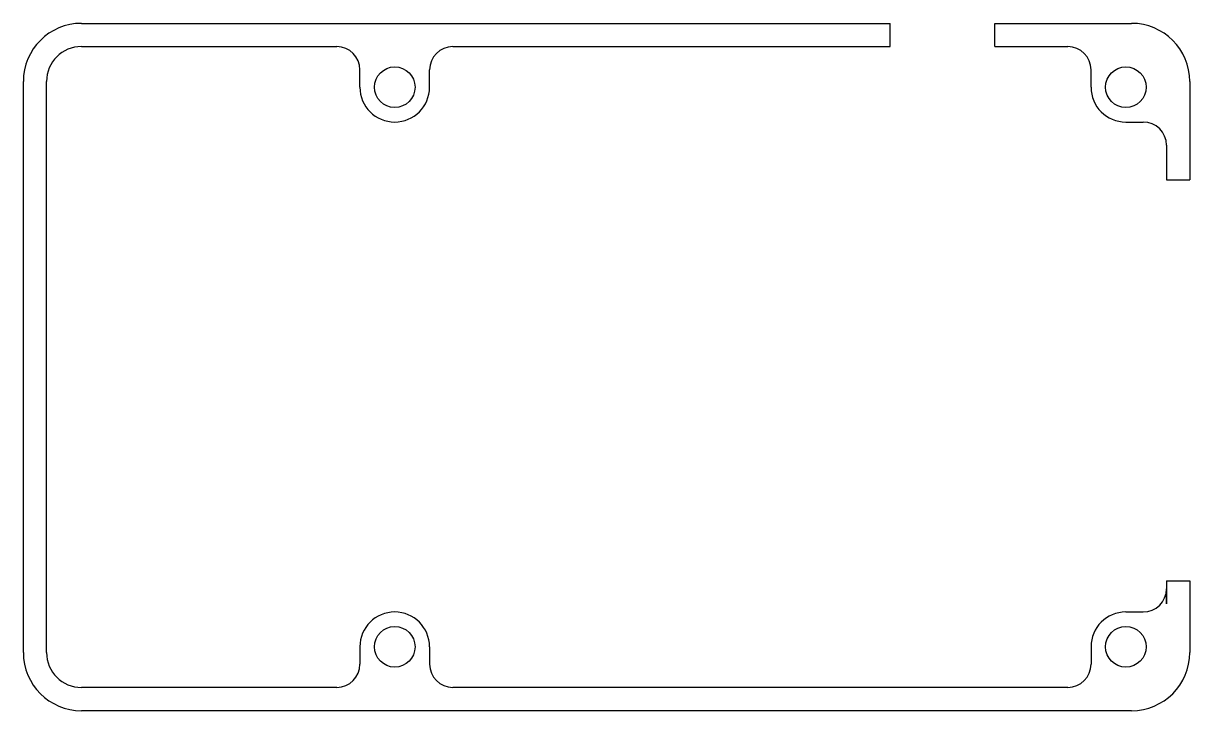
# Model space of a CAD drawing. Header units: millimetres. Extents: x 66 to 167, y -202 to -143.
import ezdxf

# ---------------------------------------------------------------- set-up
doc = ezdxf.new("R2010")
doc.units = ezdxf.units.MM
doc.layers.get('0').update_dxf_attribs({"linetype": 'CONTINUOUS'})

msp = doc.modelspace()

# ---------------------------------------------------------------- linework, layer by layer
for p, q in [((71.23, -142.95), (87.06, -142.95)), ((87.06, -142.95), (140.93, -142.95)), ((140.93, -144.95), (140.93, -142.95)), ((149.93, -144.95), (149.93, -142.95)), ((149.93, -142.95), (161.73, -142.95)), ((71.23, -144.95), (87.06, -144.95)), ((87.06, -144.95), (93.23, -144.95)), ((103.23, -144.95), (140.93, -144.95)), ((149.93, -144.95), (156.23, -144.95)), ((95.23, -148.45), (95.23, -146.95)), ((101.23, -148.45), (101.23, -146.95)), ((158.23, -148.45), (158.23, -146.95)), ((66.23, -197.15), (66.23, -147.95)), ((68.23, -197.15), (68.23, -147.95)), ((166.73, -147.95), (166.73, -154.43)), ((161.23, -151.45), (162.73, -151.45)), ((164.73, -153.45), (164.73, -154.43)), ((164.73, -154.43), (164.73, -156.43)), ((166.73, -154.43), (166.73, -156.43)), ((164.73, -156.43), (166.73, -156.43)), ((164.73, -190.96), (166.73, -190.96)), ((164.73, -190.96), (164.73, -192.96)), ((164.73, -192.96), (164.73, -191.65)), ((166.73, -190.96), (166.73, -192.96)), ((166.73, -192.96), (166.73, -197.15)), ((161.23, -193.65), (162.73, -193.65)), ((95.23, -196.65), (95.23, -198.15)), ((101.23, -196.65), (101.23, -198.15)), ((158.23, -196.65), (158.23, -198.15)), ((93.23, -200.15), (71.23, -200.15)), ((156.23, -200.15), (103.23, -200.15)), ((161.73, -202.15), (71.23, -202.15))]:
    msp.add_line(p, q)
for centre in [(98.23, -148.45), (161.23, -148.45), (98.23, -196.65), (161.23, -196.65)]:
    msp.add_circle(centre, 1.75)
for centre, radius, start, end in [((71.23, -147.95), 5, 90, 180), ((161.73, -147.95), 5, 0, 90), ((71.23, -147.95), 3, 90, 180), ((93.23, -146.95), 2, 0, 90), ((103.23, -146.95), 2, 90, 180), ((156.23, -146.95), 2, 0, 90), ((98.23, -148.45), 3, -180, 0), ((161.23, -148.45), 3, 180, 270), ((162.73, -153.45), 2, 0, 90), ((162.73, -191.65), 2, -90, 0), ((98.23, -196.65), 3, 0, 180), ((161.23, -196.65), 3, 90, 180), ((71.23, -197.15), 5, 180, 270), ((71.23, -197.15), 3, 180, 270), ((161.73, -197.15), 5, 270, 360), ((93.23, -198.15), 2, -90, 0), ((103.23, -198.15), 2, 180, 270), ((156.23, -198.15), 2, -90, 0)]:
    msp.add_arc(centre, radius, start, end)

doc.saveas('drawing.dxf')
